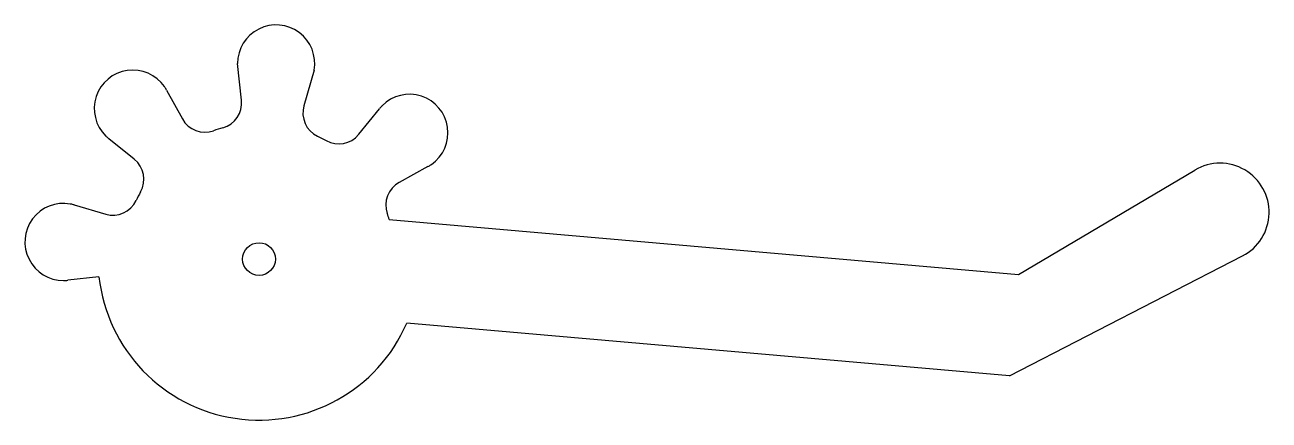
# Model space of a CAD drawing. Header units: millimetres. Extents: x -4.4 to 71.6, y 6 to 30.1.
import ezdxf

# ---------------------------------------------------------------- set-up
doc = ezdxf.new("R2010")
doc.units = ezdxf.units.MM
doc.layers.add('Corte exterior', color=1, linetype='Continuous', true_color=0xff0000)

msp = doc.modelspace()

# ---------------------------------------------------------------- linework, layer by layer
at = {"layer": 'Corte exterior', "linetype": 'Continuous'}
for p, q in [((8.837, 25.481), (8.603, 27.718)), ((13.273, 27.309), (12.653, 25.147)), ((4.271, 26.099), (5.231, 24.344)), ((16.007, 23.401), (17.258, 24.963)), ((2.296, 21.881), (0.734, 23.132)), ((13.485, 23.289), (14.009, 23.016)), ((20.225, 21.427), (18.47, 20.467)), ((-1.37, 19.09), (0.55, 18.527)), ((17.862, 18.207), (56.277, 14.846)), ((0.139, 14.703), (-1.772, 14.491)), ((55.736, 8.66), (18.935, 11.879))]:
    msp.add_line(p, q, dxfattribs=at)
at = {"layer": 'Corte exterior'}
for p, q in [((56.277, 14.846), (67.058, 21.223)), ((55.736, 8.66), (69.964, 15.977))]:
    msp.add_line(p, q, dxfattribs=at)
msp.add_circle((9.912, 15.786), 1, dxfattribs=at)
at = {"layer": 'Corte exterior', "linetype": 'Continuous'}
for centre, radius, start, end in [((10.957, 27.729), 2.354, 349.73257, 180.26743), ((2.206, 24.97), 2.354, 34.73257, 225.26743), ((2.206, 24.97), 2.354, 33.99951, 34.73257), ((2.206, 24.97), 2.354, 28.67644, 33.99951), ((19.095, 23.492), 2.354, 304.73257, 135.26743), ((7.278, 25.308), 1.569, 285.46306, 6.32356), ((14.159, 24.706), 1.569, 163.67644, 244.53694), ((19.095, 23.492), 2.354, 136.00049, 141.32356), ((19.095, 23.492), 2.354, 135.26743, 136.00049), ((6.608, 25.097), 1.569, 208.67644, 289.53694), ((9.912, 15.786), 8.311, 105.46306, 109.53694), ((2.206, 24.97), 2.354, 225.26743, 226.00049), ((2.206, 24.97), 2.354, 226.00049, 231.32356), ((14.782, 24.382), 1.569, 240.46306, 321.32356), ((1.316, 20.656), 1.569, 330.46306, 51.32356), ((19.095, 23.492), 2.354, 298.67644, 303.99951), ((19.095, 23.492), 2.354, 303.99951, 304.73257), ((9.912, 15.786), 8.311, 150.46306, 154.53694), ((19.223, 19.09), 1.569, 118.67644, 199.53694), ((-2.031, 16.831), 2.354, 79.73257, 270.26743), ((-2.031, 16.831), 2.354, 78.99951, 79.73257), ((-2.031, 16.831), 2.354, 73.67644, 78.99951), ((0.991, 20.033), 1.569, 253.67644, 334.53694), ((9.912, 15.786), 8.311, 16.93917, 19.53694), ((-2.031, 16.831), 2.354, 270.26743, 271.00049), ((-2.031, 16.831), 2.354, 271.00049, 276.32356), ((9.912, 15.786), 9.833, 186.32356, 336.59152)]:
    msp.add_arc(centre, radius, start, end, dxfattribs=at)
at = {"layer": 'Corte exterior'}
msp.add_arc((68.585, 18.641), 3, 297.36745, 120.6063, dxfattribs=at)

doc.saveas('drawing.dxf')
